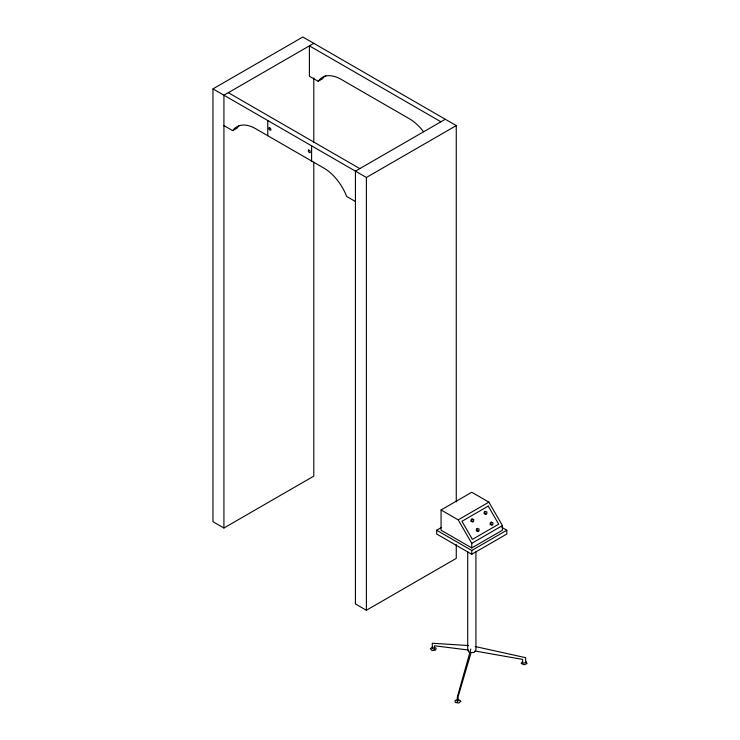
<?xml version="1.0" encoding="UTF-8"?>
<svg xmlns="http://www.w3.org/2000/svg" width="740" height="740" viewBox="0 0 740 740"><rect width="100%" height="100%" fill="white"/><g stroke="black" fill="none" stroke-linecap="round" stroke-linejoin="round"><path stroke-width="1.11" d="M471.195 519.341L470.871 521.321L472.749 522.033M476.541 528.878L476.227 530.857L478.096 531.561M484.349 511.756L484.025 513.726L485.893 514.439M490.389 522.579L490.065 524.558L491.943 525.261M470.825 649.045L457.302 697.135L457.302 702.195L458.106 700.466L458.106 696.673L471.093 652.643M522.459 661.468L521.145 663.438L523.985 664.76L527.037 663.614L526.094 661.579M313.788 162.199L313.788 476.125L223.924 528.009L212.963 521.682L212.963 88.883L302.827 37L456.266 125.587L456.266 501.831M313.788 43.327L223.924 95.21L223.924 528.009M223.924 125.587L232.693 130.647L237.078 128.113A37.24 21.497 60 0 1 239.418 125.532M440.92 121.785L309.403 45.861L309.403 76.229L318.172 81.289L322.557 78.764A37.24 21.497 60 0 1 325.794 75.489M445.304 119.26L355.431 171.144L355.431 603.942L366.393 610.269L456.266 558.376L456.266 544.529M212.963 88.883L366.393 177.471L456.266 125.587M441.059 509.971L471.75 492.248L488.881 502.146L502.432 525.613L502.432 530.219L471.75 547.933L441.059 530.219L441.059 509.971L458.199 519.859L471.75 543.336L471.75 547.933M501.942 527.407L506.817 530.219L506.817 534.012L471.75 554.26L436.674 534.012L436.674 530.219L441.549 527.407M458.199 519.859L488.881 502.146M471.75 543.336L502.432 525.613M436.674 530.219L471.75 550.468L506.817 530.219M432.9 647.167L430.329 648.656L431.984 650.525L435.582 650.201L436.147 648.12L433.982 647.482M468.365 645.548L432.289 643.236L432.289 648.296L434.482 649.563L434.482 645.77L468.355 650.016M475.135 651.034L522.644 659.405L522.644 663.207L525.64 662.744L525.64 657.675L475.117 646.51M228.309 92.685L359.816 168.609M355.431 201.511L346.671 196.452A37.24 21.497 60 0 0 323.87 168.1L255.485 128.621A37.24 21.497 60 0 0 232.693 130.647M475.931 551.809L475.931 649.794L474.099 652.532L469.021 652.384L467.708 649.544L467.708 551.559M471.75 550.468L471.75 554.26M366.393 177.471L366.393 610.269M313.788 77.95L313.788 142.579M311.596 145.826L311.596 161.015M267.76 120.518L267.76 135.707M318.172 81.289A37.24 21.497 60 0 1 340.964 79.263L409.359 118.752A37.24 21.497 60 0 1 423.53 131.711M471.972 518.897L471.648 520.877L473.517 521.58L473.841 519.61L471.972 518.897M477.319 528.434L477.004 530.404L478.873 531.116L479.196 529.146L477.319 528.434M485.116 511.303L484.802 513.283L486.67 513.986L486.994 512.015L485.116 511.303M491.166 522.135L490.842 524.105L492.71 524.817L493.034 522.838L491.166 522.135M269.258 127.585L268.851 128.76L269.887 130.24L270.933 129.981L270.544 128.344L269.258 127.585M308.663 150.017L308.247 151.191L309.283 152.681L310.338 152.422L309.949 150.775L308.663 150.017M460.798 701.233L458.819 703L455.294 702.454L455.109 700.355L458.504 699.596L460.798 701.233M488.243 506.095L461.936 521.284L472.388 539.386L498.686 524.198L488.243 506.095"/></g></svg>
